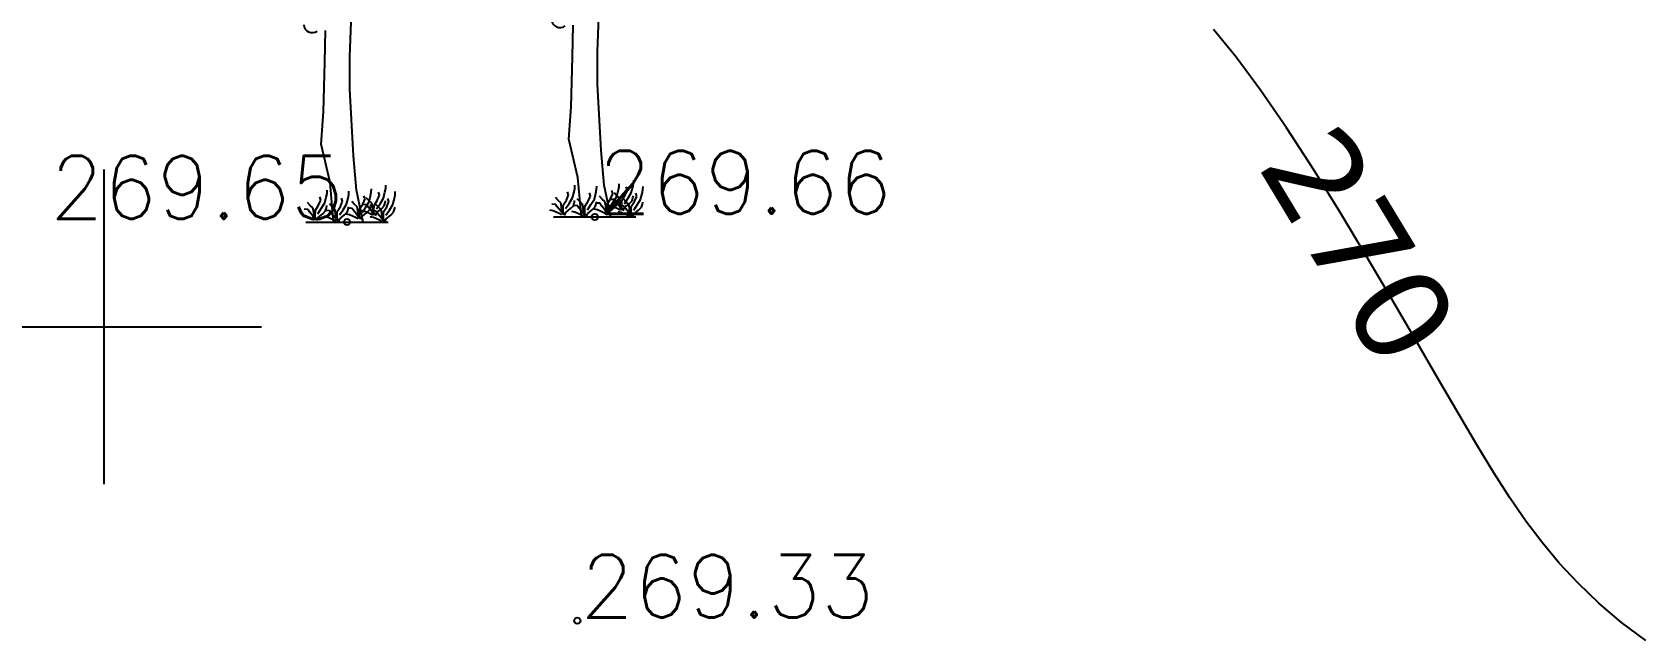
# Model space of a CAD drawing. Extents: x 524954 to 526204, y 9523489 to 9524010.
# Drawn here: x 525098.86 to 525124.49, y 9523695.09 to 9523704.68 of the extents above; entities that cross this region are included whole.
import ezdxf
from ezdxf.enums import TextEntityAlignment as Align

# ---------------------------------------------------------------- set-up
doc = ezdxf.new("R2010")
doc.units = 0
doc.header["$PDMODE"] = 33
doc.header["$PDSIZE"] = 0.1
doc.linetypes.add('ACAD_ISO12W100', pattern=[21, 12, -3, 0, -3, 0, -3])
for name, color, linetype in [('Arbre', 34, 'ACAD_ISO12W100'), ('Carroyage(2)', 7, 'Continuous'), ('CN_10_00', 1, 'Continuous'), ('Cotation Courbes de niveau', 7, 'Continuous'), ('TopoAlt', 3, 'Continuous'), ('TOPOJIS', 7, 'Continuous')]:
    doc.layers.add(name, color=color, linetype=linetype)
doc.styles.add('Simplex 1.0', font='Simplex.shx', dxfattribs={"width": 0.99, "height": 1})
doc.styles.add('Verdana 1.0', font='verdana.ttf', dxfattribs={"width": 0.99, "height": 1})

# ---------------------------------------------------------------- blocks, each defined once
blk = doc.blocks.new('TCPOINT M')
at = {"color": 0}
blk.add_point((0, 0), dxfattribs=at)
at = {"layer": 'TopoAlt', "style": 'Simplex 1.0', "width": 0.99}
blk.add_attdef('ALT', (0.15, 0.15), '', height=1, dxfattribs=at)
blk = doc.blocks.new('v088')
at = {"linetype": 'Continuous'}
for p, q in [((0.045, 2.625), (0.064, 3.179)), ((-0.352, 2.542), (-0.344, 3.046)), ((0.043, 2.109), (0.045, 2.625)), ((-0.373, 1.752), (-0.352, 2.542)), ((0.102, 1.053), (0.043, 2.109)), ((-0.412, 1.235), (-0.373, 1.752)), ((-0.268, 0.628), (-0.412, 1.235)), ((0.151, 0.506), (0.102, 1.053)), ((-0.213, 0), (-0.268, 0.628)), ((0.385, 0.474), (0.387, 0.526)), ((0.603, 0.474), (0.615, 0.531)), ((0.615, 0.531), (0.618, 0.584)), ((-0.587, 0.264), (-0.627, 0.308)), ((-0.541, 0.224), (-0.587, 0.264)), ((-0.502, 0.188), (-0.452, 0.267)), ((-0.452, 0.267), (-0.416, 0.349)), ((-0.416, 0.349), (-0.433, 0.399)), ((-0.409, 0.214), (-0.353, 0.303)), ((-0.353, 0.303), (-0.329, 0.397)), ((-0.329, 0.397), (-0.317, 0.454)), ((-0.327, 0.226), (-0.32, 0.26)), ((-0.317, 0.454), (-0.315, 0.507)), ((-0.24, 0.245), (-0.281, 0.288)), ((-0.106, 0.248), (-0.07, 0.329)), ((-0.07, 0.329), (-0.087, 0.38)), ((-0.063, 0.195), (-0.007, 0.284)), ((-0.007, 0.284), (0.017, 0.377)), ((0.017, 0.377), (0.029, 0.435)), ((0.029, 0.435), (0.031, 0.488)), ((0.115, 0.284), (0.075, 0.327)), ((0.161, 0.243), (0.115, 0.284)), ((0.256, 0), (0.151, 0.506)), ((0.2, 0.207), (0.25, 0.286)), ((0.25, 0.286), (0.286, 0.368)), ((0.315, 0.274), (0.25, 0.279)), ((0.286, 0.368), (0.269, 0.418)), ((0.293, 0.233), (0.349, 0.322)), ((0.346, 0.341), (0.305, 0.385)), ((0.337, 0.236), (0.315, 0.274)), ((0.392, 0.301), (0.346, 0.341)), ((0.349, 0.322), (0.373, 0.416)), ((0.373, 0.416), (0.385, 0.474)), ((0.375, 0.245), (0.382, 0.279)), ((0.404, 0.243), (0.392, 0.301)), ((0.428, 0.183), (0.43, 0.264)), ((0.43, 0.264), (0.481, 0.344)), ((0.495, 0.24), (0.454, 0.284)), ((0.469, 0.209), (0.524, 0.291)), ((0.481, 0.344), (0.517, 0.426)), ((0.517, 0.426), (0.5, 0.476)), ((0.524, 0.291), (0.579, 0.38)), ((0.579, 0.38), (0.603, 0.474)), ((0.591, 0.255), (0.606, 0.303)), ((0.606, 0.303), (0.613, 0.337)), ((0.63, 0.243), (0.666, 0.325)), ((0.666, 0.325), (0.649, 0.375)), ((0.673, 0.19), (0.728, 0.279)), ((0.728, 0.279), (0.752, 0.373)), ((0.752, 0.373), (0.765, 0.43)), ((0.765, 0.43), (0.767, 0.483)), ((-0.661, 0.096), (-0.712, 0.106)), ((-0.618, 0.197), (-0.683, 0.202)), ((-0.567, 0.053), (-0.661, 0.096)), ((-0.654, 0), (0.654, 0)), ((-0.596, 0.159), (-0.618, 0.197)), ((-0.536, 0.087), (-0.596, 0.159)), ((-0.527, 0.031), (-0.567, 0.053)), ((-0.529, 0.166), (-0.541, 0.224)), ((-0.5, 0.031), (-0.536, 0.087)), ((-0.524, 0.099), (-0.529, 0.166)), ((-0.505, 0.106), (-0.502, 0.188)), ((-0.5, 0.036), (-0.505, 0.106)), ((-0.483, 0.022), (-0.459, 0.072)), ((-0.464, 0.132), (-0.409, 0.214)), ((-0.459, 0.072), (-0.387, 0.132)), ((-0.387, 0.132), (-0.341, 0.178)), ((-0.315, 0.077), (-0.365, 0.087)), ((-0.341, 0.178), (-0.327, 0.226)), ((-0.272, 0.178), (-0.337, 0.183)), ((-0.221, 0.034), (-0.315, 0.077)), ((-0.25, 0.139), (-0.272, 0.178)), ((-0.19, 0.067), (-0.25, 0.139)), ((-0.195, 0.204), (-0.24, 0.245)), ((-0.18, 0.012), (-0.221, 0.034)), ((-0.183, 0.147), (-0.195, 0.204)), ((-0.154, 0.012), (-0.19, 0.067)), ((-0.178, 0.079), (-0.183, 0.147)), ((-0.159, 0.087), (-0.156, 0.168)), ((-0.154, 0.017), (-0.159, 0.087)), ((-0.156, 0.168), (-0.106, 0.248)), ((-0.137, 0.002), (-0.113, 0.053)), ((-0.118, 0.113), (-0.063, 0.195)), ((-0.113, 0.053), (-0.041, 0.113)), ((-0.041, 0.113), (0.005, 0.159)), ((0.041, 0.115), (-0.01, 0.125)), ((0.005, 0.159), (0.019, 0.207)), ((0.019, 0.207), (0.026, 0.24)), ((0.084, 0.216), (0.019, 0.221)), ((0.135, 0.072), (0.041, 0.115)), ((0.106, 0.178), (0.084, 0.216)), ((0.166, 0.106), (0.106, 0.178)), ((0.175, 0.05), (0.135, 0.072)), ((0.173, 0.185), (0.161, 0.243)), ((0.202, 0.05), (0.166, 0.106)), ((0.178, 0.118), (0.173, 0.185)), ((0.197, 0.125), (0.2, 0.207)), ((0.202, 0.055), (0.197, 0.125)), ((0.219, 0.041), (0.243, 0.091)), ((0.272, 0.173), (0.221, 0.183)), ((0.238, 0.151), (0.293, 0.233)), ((0.243, 0.091), (0.315, 0.151)), ((0.365, 0.13), (0.272, 0.173)), ((0.315, 0.151), (0.361, 0.197)), ((0.397, 0.163), (0.337, 0.236)), ((0.361, 0.197), (0.375, 0.245)), ((0.406, 0.108), (0.365, 0.13)), ((0.421, 0.072), (0.37, 0.082)), ((0.433, 0.108), (0.397, 0.163)), ((0.464, 0.173), (0.399, 0.178)), ((0.409, 0.175), (0.404, 0.243)), ((0.514, 0.029), (0.421, 0.072)), ((0.433, 0.113), (0.428, 0.183)), ((0.45, 0.099), (0.474, 0.149)), ((0.486, 0.135), (0.464, 0.173)), ((0.474, 0.149), (0.546, 0.209)), ((0.546, 0.063), (0.486, 0.135)), ((0.541, 0.2), (0.495, 0.24)), ((0.555, 0.007), (0.514, 0.029)), ((0.553, 0.142), (0.541, 0.2)), ((0.546, 0.209), (0.591, 0.255)), ((0.582, 0.007), (0.546, 0.063)), ((0.558, 0.075), (0.553, 0.142)), ((0.577, 0.082), (0.579, 0.163)), ((0.582, 0.012), (0.577, 0.082)), ((0.579, 0.163), (0.63, 0.243)), ((0.599, -0.002), (0.623, 0.048)), ((0.618, 0.108), (0.673, 0.19)), ((0.623, 0.048), (0.695, 0.108)), ((0.695, 0.108), (0.74, 0.154)), ((0.74, 0.154), (0.755, 0.202)), ((0.755, 0.202), (0.762, 0.236))]:
    blk.add_line(p, q, dxfattribs=at)
blk.add_ellipse((-0.553, 3.145), major_axis=(0.0964, 0.0964), ratio=1, start_param=2.435534, end_param=4.557933, dxfattribs=at)

msp = doc.modelspace()

# ---------------------------------------------------------------- linework, layer by layer
at = {"layer": 'Carroyage(2)'}
for p, q in [((525100, 9523697.5), (525100, 9523702.5)), ((525097.5, 9523700), (525102.5, 9523700))]:
    msp.add_line(p, q, dxfattribs=at)
at = {"layer": 'CN_10_00', "elevation": 270, "flags": 128}
msp.add_lwpolyline([(525124.489, 9523695.019), (525124.104, 9523695.305), (525123.745, 9523695.612), (525123.415, 9523695.929), (525123.116, 9523696.248), (525122.842, 9523696.574), (525122.583, 9523696.916), (525122.33, 9523697.282), (525122.074, 9523697.682), (525121.806, 9523698.124), (525121.518, 9523698.616), (525121.199, 9523699.167), (525120.844, 9523699.781), (525120.458, 9523700.443), (525120.05, 9523701.132), (525119.629, 9523701.829), (525119.204, 9523702.513), (525118.782, 9523703.164), (525118.372, 9523703.763), (525117.984, 9523704.29), (525117.624, 9523704.728)], dxfattribs=at)

# ---------------------------------------------------------------- block references
at = {"layer": 'Arbre'}
for p in [(525103.859, 9523701.668), (525107.795, 9523701.749)]:
    msp.add_blockref('v088', p, dxfattribs=at)
at = {"layer": 'TOPOJIS'}
ref = msp.add_blockref('TCPOINT M', (525107.795, 9523701.749, 269.66), dxfattribs=at)
ref.add_attrib('ALT', '269.66', (525107.845, 9523701.799, 269.66), dxfattribs={"layer": 'TopoAlt', "height": 1, "style": 'Simplex 1.0', "width": 0.99})
ref = msp.add_blockref('TCPOINT M', (525103.859, 9523701.668, 269.65), dxfattribs=at)
ref.add_attrib('ALT', '269.65', dxfattribs={"layer": 'TopoAlt', "height": 1, "style": 'Simplex 1.0', "width": 0.99}).set_placement((525103.809, 9523701.718, 269.65), align=Align.RIGHT)
ref = msp.add_blockref('TCPOINT M', (525107.517, 9523695.331, 269.33), dxfattribs=at)
ref.add_attrib('ALT', '269.33', (525107.567, 9523695.381, 269.33), dxfattribs={"layer": 'TopoAlt', "height": 1, "style": 'Simplex 1.0', "width": 0.99})

# ---------------------------------------------------------------- texts
at = {"layer": 'Cotation Courbes de niveau', "style": 'Verdana 1.0', "width": 0.99}
msp.add_text('270', height=1.5, rotation=301.1411, dxfattribs=at).set_placement((525119.947, 9523701.303, 270), align=Align.MIDDLE_CENTER)

doc.saveas('drawing.dxf')
